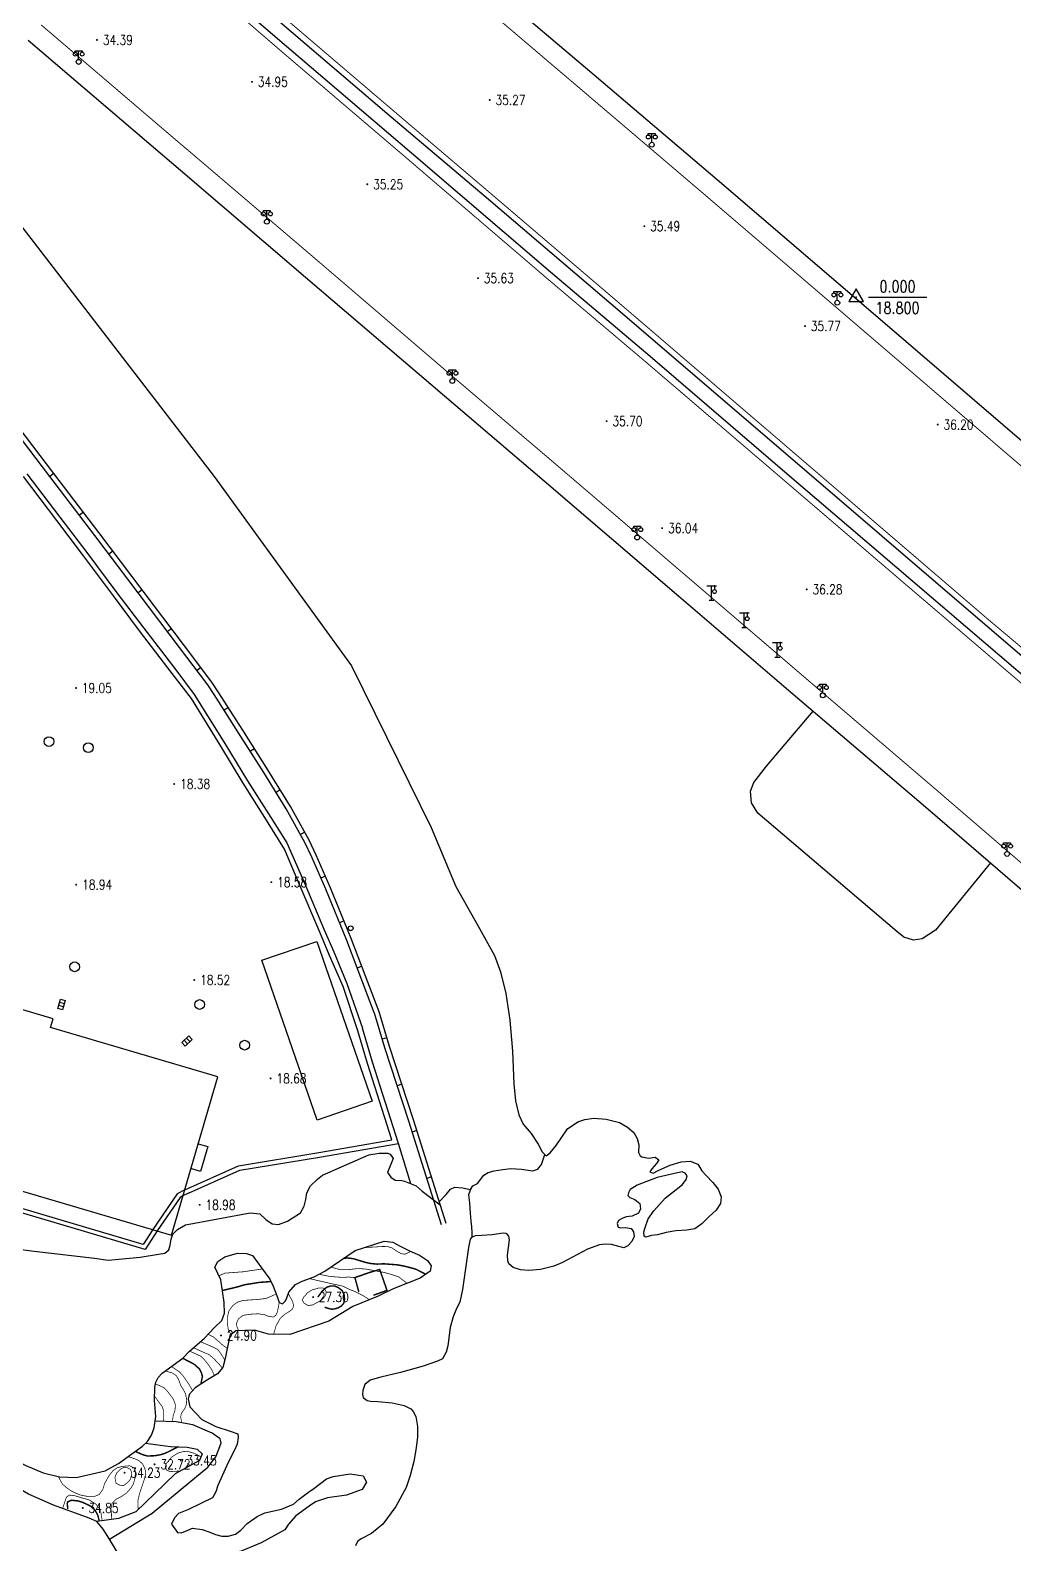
# Model space of a CAD drawing. Extents: x 404846 to 408477, y 3390929 to 3392894.
# Drawn here: x 408026.5 to 408127.5, y 3391186.3 to 3391341.8 of the extents above; entities that cross this region are included whole.
import ezdxf
from ezdxf.enums import TextEntityAlignment as Align

# ---------------------------------------------------------------- set-up
doc = ezdxf.new("R2010")
doc.units = 0
doc.header["$LTSCALE"] = 0.5
doc.header["$PDSIZE"] = 0.2
doc.layers.get('0').update_dxf_attribs({"linetype": 'CONTINUOUS'})
doc.layers.add('ASSIST', color=7, linetype='CONTINUOUS', plot=False)
for name, color, linetype in [('DGX', 2, 'CONTINUOUS'), ('DLDW', 11, 'CONTINUOUS'), ('DLSS', 4, 'CONTINUOUS'), ('DMTZ', 3, 'CONTINUOUS'), ('GCD', 1, 'CONTINUOUS'), ('GXYZ', 2, 'CONTINUOUS'), ('JMD', 6, 'CONTINUOUS'), ('KZD', 1, 'CONTINUOUS'), ('SXSS', 5, 'CONTINUOUS'), ('ZBTZ', 3, 'CONTINUOUS')]:
    doc.layers.add(name, color=color, linetype=linetype)
doc.styles.add('HZ', font='rs.shx', dxfattribs={"width": 0.8, "bigfont": 'hztxt.shx'})
doc.linetypes.add('1033B', pattern='A,1,[186,AAA.SHX,S=1,R=0,X=0,Y=0],1', length=2)
doc.linetypes.add('10422', pattern='A,0.75,[150,AAA.SHX,S=0.5,R=0,X=0,Y=0.5],1.5,[177,AAA.SHX,S=1,R=0,X=0,Y=0.4],0.75', length=3)
doc.linetypes.add('1161', pattern='A,0,[149,AAA.SHX,S=0.15,R=0,X=0,Y=0],-1.6', length=1.6)
doc.linetypes.add('443', pattern='A,5,[169,AAA.SHX,S=0.83,R=0,X=0,Y=0],5', length=10)

# ---------------------------------------------------------------- blocks, each defined once
blk = doc.blocks.new('gc097')
for p, q in [((-0.7, 2), (-0.7, 2.3)), ((-0.7, 2.3), (0.7, 2.3)), ((0, 0.5), (0, 2.3)), ((0.7, 2.3), (0.7, 2))]:
    blk.add_line(p, q)
for centre, radius in [((-0.7, 1.6), 0.4), ((0, 0), 0.5), ((0.73, 1.6), 0.4)]:
    blk.add_circle(centre, radius)
blk = doc.blocks.new('gc063')
for p, q in [((-1, 3), (1, 3)), ((-0.5, 0), (0.5, 0)), ((0, 0), (0, 3)), ((0.6, 3), (0.6, 2.2))]:
    blk.add_line(p, q)
blk.add_circle((0.6, 1.8), 0.4)
blk.add_point((0.6, 3))
blk.add_point((0.6, 3))
blk = doc.blocks.new('GC200')
at = {"linetype": 'Continuous', "const_width": 0.2, "flags": 128}
blk.add_lwpolyline([(-0.1, 0, 1), (0.1, 0, 1)], format="xyb", close=True, dxfattribs=at)
blk = doc.blocks.new('gc170')
at = {"linetype": 'Continuous'}
blk.add_circle((0, 0), 0.5, dxfattribs=at)
blk = doc.blocks.new('gc188')
blk.add_circle((0, 0), 1)
blk = doc.blocks.new('gc041')
for p, q in [((-1, 0.5), (1, 0.5)), ((-1, -0.5), (-1, 0.5)), ((-0.33, 0.5), (-0.33, -0.5)), ((0.33, 0.5), (0.33, -0.5)), ((1, 0.5), (1, -0.5)), ((1, -0.5), (-1, -0.5))]:
    blk.add_line(p, q)
blk = doc.blocks.new('gc113')
blk.add_lwpolyline([(-1.5, -0.87), (1.5, -0.87), (0, 1.73)], close=True)
blk.add_point((0, 0))

msp = doc.modelspace()

# ---------------------------------------------------------------- linework, layer by layer
at = {"layer": 'ASSIST', "linetype": 'Continuous', "flags": 128}
for points, elevation in [([(408216.83, 3391223.904), (408202.17, 3391236.51), (408177.95, 3391257.152), (408170.644, 3391263.434), (408152.232, 3391279.161), (408140.411, 3391289.364), (408135.415, 3391293.559), (408114.302, 3391311.669), (408097.077, 3391326.426), (408084.423, 3391337.196), (408074.003, 3391346.058), (408062.798, 3391355.617), (408048.921, 3391367.542), (408038.382, 3391376.635), (408029.584, 3391384.205), (408029.047, 3391384.66), (408027.99, 3391383.346), (408012.423, 3391396.541)], 33.577), ([(408018.632, 3391371.381), (408027.382, 3391363.852), (408027.384, 3391363.85), (408042.774, 3391350.719), (408042.769, 3391350.716), (408051.891, 3391342.878), (408063.129, 3391333.291), (408073.574, 3391324.441), (408086.195, 3391313.682), (408103.395, 3391298.946), (408124.572, 3391280.782), (408129.595, 3391276.496), (408141.282, 3391266.409), (408159.707, 3391250.672), (408166.993, 3391244.408), (408191.232, 3391223.732), (408205.864, 3391211.151)], 33.577), ([(408208.085, 3391207.379), (408199.029, 3391215.099), (408187.11, 3391225.299), (408171.944, 3391238.28), (408171.945, 3391238.279), (408154.776, 3391253.051), (408139.799, 3391265.78), (408129.648, 3391274.513), (408115.545, 3391286.561), (408104.041, 3391296.413), (408090.182, 3391308.273), (408079.939, 3391316.949), (408065.672, 3391329.172), (408052.827, 3391340.126), (408045.268, 3391346.641), (408045.269, 3391346.648), (408037.347, 3391353.394), (408037.348, 3391353.393), (408020.764, 3391367.559)], 33.662), ([(408026.283, 3391340.766), (408040.074, 3391328.987), (408041.937, 3391327.409), (408054.794, 3391316.445), (408069.046, 3391304.235), (408069.053, 3391304.233), (408079.312, 3391295.5), (408093.133, 3391283.672), (408104.643, 3391273.815), (408118.721, 3391261.801), (408128.908, 3391253.041), (408143.884, 3391240.313), (408161.051, 3391225.553), (408176.217, 3391212.572), (408188.149, 3391202.361), (408197.217, 3391194.631)], 33.662)]:
    msp.add_lwpolyline(points, dxfattribs=dict(at, elevation=elevation))
at = {"layer": 'DGX', "linetype": 'Continuous', "flags": 128}
for points, const_width, elevation in [([(408060.758, 3391216.732), (408062.698, 3391216.85), (408063.156, 3391216.856), (408063.662, 3391216.706), (408064.114, 3391216.396), (408064.614, 3391216.11), (408065.013, 3391216.056), (408065.566, 3391216.342)], 0.075, 24.5), ([(408067.126, 3391214.005), (408066.14, 3391214.511), (408065.451, 3391214.702), (408064.792, 3391214.863), (408064.174, 3391214.971), (408063.575, 3391215.013), (408062.803, 3391215.074), (408062.138, 3391215.039), (408061.467, 3391215.105), (408060.968, 3391215.213), (408060.499, 3391215.35), (408059.691, 3391215.6), (408059.139, 3391215.666), (408058.713, 3391215.649)], 0.15, 25), ([(408050.357, 3391214.545), (408048.405, 3391214.255), (408047.389, 3391214.179), (408046.515, 3391214.115), (408045.873, 3391213.84)], 0.075, 24.5), ([(408046.237, 3391212.328), (408047.822, 3391212.706), (408048.528, 3391212.924), (408049.299, 3391213.042), (408050.011, 3391213.16), (408051.234, 3391213.251)], 0.15, 25), ([(408055.148, 3391213.561), (408057.61, 3391212.993), (408058.565, 3391212.791), (408059.279, 3391212.453), (408059.869, 3391212.217), (408060.695, 3391211.802), (408061.354, 3391211.386)], 0.075, 26.5), ([(408059.854, 3391213.654), (408059.18, 3391213.715), (408058.671, 3391213.668), (408057.844, 3391213.728), (408057.158, 3391213.8), (408056.157, 3391214)], 0.075, 26), ([(408057.383, 3391214.729), (408058.375, 3391214.467), (408059.085, 3391214.466), (408060.152, 3391214.583), (408060.928, 3391214.541), (408061.944, 3391214.353), (408062.901, 3391214.177), (408063.677, 3391213.956), (408064.353, 3391213.73), (408065.216, 3391213.059)], 0.075, 25.5), ([(408047.115, 3391207.772), (408046.839, 3391208.355), (408046.762, 3391208.894), (408046.744, 3391209.552), (408046.91, 3391210.227), (408047.313, 3391210.784), (408047.804, 3391211.133), (408048.355, 3391211.304), (408049.124, 3391211.362), (408049.77, 3391211.403), (408050.445, 3391211.473), (408050.847, 3391211.555), (408051.774, 3391211.974)], 0.075, 25.5), ([(408051.499, 3391207.839), (408051.766, 3391208.734), (408052.19, 3391209.477), (408052.638, 3391209.877), (408053.11, 3391210.172), (408053.393, 3391210.372), (408053.499, 3391210.573), (408053.552, 3391210.791), (408053.481, 3391211.11), (408053.293, 3391211.488), (408053.009, 3391212.015)], 0.075, 26.5), ([(408052.08, 3391211.09), (408051.886, 3391210.105), (408051.709, 3391209.75), (408051.443, 3391209.603), (408050.976, 3391209.68), (408050.557, 3391209.841), (408049.901, 3391209.942), (408049.115, 3391209.89), (408048.347, 3391209.773), (408047.892, 3391209.413), (408047.68, 3391208.952), (408047.721, 3391208.662), (408047.901, 3391208.189)], 0.075, 26), ([(408046.497, 3391205.17), (408046.049, 3391205.891), (408045.748, 3391206.287), (408045.222, 3391206.543), (408043.995, 3391207.065)], 0.075, 26), ([(408044.772, 3391207.82), (408045.312, 3391207.563), (408045.803, 3391207.141), (408046.289, 3391206.702), (408046.749, 3391206.377)], 0.075, 25.5), ([(408042.172, 3391205.367), (408043.336, 3391204.76), (408043.894, 3391204.259), (408044.094, 3391203.859), (408044.188, 3391203.495), (408044.026, 3391202.713)], 0.15, 27.5), ([(408045.416, 3391203.575), (408045.174, 3391204.14), (408044.821, 3391204.67), (408044.421, 3391205.177), (408044.027, 3391205.584), (408042.87, 3391206.106)], 0.075, 27), ([(408043.277, 3391206.454), (408044.249, 3391206.001), (408044.856, 3391205.758), (408045.363, 3391205.332), (408045.858, 3391204.812), (408046.245, 3391204.347)], 0.075, 26.5), ([(408040.351, 3391204.063), (408041.048, 3391203.878), (408041.497, 3391203.591), (408041.737, 3391203.199), (408041.959, 3391202.578), (408042.228, 3391202.156), (408042.45, 3391201.711), (408042.567, 3391201.184), (408042.543, 3391200.646), (408042.374, 3391200.196), (408042.129, 3391199.869), (408042, 3391199.6), (408041.953, 3391199.342), (408042.068, 3391198.745)], 0.075, 28.5), ([(408043.18, 3391202.039), (408042.813, 3391202.672), (408042.497, 3391203.13), (408042.14, 3391203.641), (408041.806, 3391203.987), (408040.993, 3391204.523)], 0.075, 28), ([(408041.113, 3391198.863), (408041.173, 3391199.466), (408041.371, 3391200.003), (408041.412, 3391200.593), (408041.22, 3391201.124), (408040.917, 3391201.557), (408040.479, 3391202.112), (408040.211, 3391202.358), (408039.378, 3391202.731)], 0.075, 29), ([(408039.274, 3391201.463), (408040.047, 3391200.407), (408040.21, 3391199.964), (408040.216, 3391199.049), (408040.176, 3391198.886)], 0.075, 29.5), ([(408037.29, 3391195.801), (408038.058, 3391195.46), (408038.527, 3391195.325), (408039.297, 3391195.357), (408039.913, 3391195.463), (408040.47, 3391195.657), (408041.703, 3391196.277)], 0.15, 32.5), ([(408037.589, 3391189.835), (408037.554, 3391190.731), (408037.727, 3391191.454), (408038.042, 3391192.398), (408038.229, 3391192.96), (408038.369, 3391193.515), (408038.289, 3391194.011), (408038.049, 3391194.493), (408037.728, 3391194.802), (408037.363, 3391194.999), (408036.547, 3391195.267)], 0.075, 33), ([(408044.037, 3391195.25), (408043.324, 3391195.601), (408042.635, 3391195.81), (408042.219, 3391195.783), (408041.659, 3391195.624), (408041.004, 3391195.197), (408040.475, 3391194.549), (408040.369, 3391194.161), (408040.516, 3391193.866), (408040.87, 3391193.724), (408041.599, 3391193.77), (408041.878, 3391193.775)], 0.075, 33), ([(408034.856, 3391188.803), (408034.844, 3391189.349), (408034.791, 3391189.924), (408034.905, 3391190.464), (408035.311, 3391190.885), (408035.792, 3391191.124), (408036.359, 3391191.49), (408036.852, 3391192.037), (408037.113, 3391192.484), (408037.253, 3391193.038), (408037.313, 3391193.686), (408037.199, 3391194.081), (408036.726, 3391194.329), (408035.945, 3391194.257), (408035.405, 3391194.104), (408034.965, 3391193.784), (408034.571, 3391193.271), (408034.131, 3391192.483), (408033.951, 3391191.876), (408033.584, 3391191.376), (408033.144, 3391191.19), (408032.384, 3391191.178), (408031.61, 3391191.326), (408030.777, 3391191.695), (408030.197, 3391192.091), (408029.803, 3391192.445), (408029.375, 3391193.221)], 0.075, 33.5), ([(408029.827, 3391189.937), (408030.032, 3391190.551), (408030.212, 3391191.09), (408030.531, 3391191.316), (408031.064, 3391191.248), (408031.849, 3391191.007), (408032.561, 3391190.812), (408033.206, 3391190.418), (408033.552, 3391189.99), (408033.765, 3391189.496), (408033.871, 3391188.816), (408033.865, 3391188.662)], 0.075, 34), ([(408033.595, 3391188.623), (408033.441, 3391189.237), (408033.182, 3391189.723), (408032.73, 3391190.163), (408031.967, 3391190.53), (408031.449, 3391190.704), (408030.745, 3391190.785), (408030.36, 3391190.626), (408030.296, 3391190.433), (408030.36, 3391189.895)], 0.15, 34.5)]:
    msp.add_lwpolyline(points, dxfattribs=dict(at, const_width=const_width, elevation=elevation))
at = {"layer": 'DGX', "linetype": 'Continuous', "const_width": 0.075, "flags": 128}
for points, elevation in [([(408056.194, 3391212.598), (408055.458, 3391212.393), (408055.011, 3391212.111), (408054.611, 3391211.676), (408054.44, 3391211.34), (408054.646, 3391211.016), (408055.041, 3391210.786), (408055.496, 3391210.84), (408056.229, 3391211.232), (408056.594, 3391211.502), (408056.794, 3391211.749), (408056.883, 3391212.014), (408056.883, 3391212.25), (408056.73, 3391212.476), (408056.618, 3391212.574), (408056.547, 3391212.598), (408056.194, 3391212.598)], 27), ([(408035.855, 3391194.038), (408035.376, 3391193.599), (408035.196, 3391193.126), (408035.309, 3391192.533), (408035.728, 3391192.325), (408036.094, 3391192.291), (408036.447, 3391192.551), (408036.767, 3391192.91), (408036.926, 3391193.456), (408036.887, 3391193.736), (408036.767, 3391193.976), (408036.501, 3391194.11), (408036.188, 3391194.171), (408035.855, 3391194.038)], 34)]:
    msp.add_lwpolyline(points, close=True, dxfattribs=dict(at, elevation=elevation))
at = {"layer": 'DLSS', "linetype": 'Continuous', "const_width": 0.1, "flags": 128}
for points, elevation in [([(408036.994, 3391375.023), (408047.633, 3391366.03), (408061.506, 3391354.108), (408072.715, 3391344.546), (408083.136, 3391335.683)], 34.766), ([(408043.175, 3391351.189), (408052.296, 3391343.351), (408063.533, 3391333.765), (408073.962, 3391324.896)], 35.01), ([(408044.801, 3391346.099), (408052.362, 3391339.583), (408065.208, 3391328.628), (408079.474, 3391316.405)], 35.316), ([(408027.629, 3391342.342), (408041.417, 3391330.565), (408043.279, 3391328.988), (408056.141, 3391318.021), (408070.394, 3391305.808)], 35.108), ([(408083.091, 3391335.721), (408083.136, 3391335.683), (408095.787, 3391324.915), (408113.009, 3391310.161), (408134.13, 3391292.044), (408139.134, 3391287.843)], 35.851), ([(408073.962, 3391324.896), (408086.583, 3391314.136), (408103.784, 3391299.4), (408124.958, 3391281.238), (408130.019, 3391276.988)], 35.983), ([(408079.474, 3391316.405), (408089.726, 3391307.736), (408103.582, 3391295.877), (408115.087, 3391286.025), (408129.191, 3391273.977)], 36.271), ([(408070.394, 3391305.808), (408080.655, 3391297.074), (408094.479, 3391285.244), (408105.988, 3391275.387), (408120.098, 3391263.333)], 36.271), ([(408120.06, 3391263.359), (408130.243, 3391254.603), (408145.219, 3391241.875), (408162.354, 3391227.132)], 37.563)]:
    msp.add_lwpolyline(points, dxfattribs=dict(at, elevation=elevation))
at = {"layer": 'DMTZ', "linetype": '10422', "elevation": 18.865, "flags": 128}
msp.add_lwpolyline([(408065.612, 3391223.301), (408064.331, 3391227.443)], dxfattribs=at)
at = {"layer": 'DMTZ', "linetype": '1033B', "flags": 128}
for points, elevation in [([(408032.549, 3391188.936), (408031.159, 3391189.448), (408028.892, 3391190.28), (408026.315, 3391191.403), (408025.332, 3391191.984), (408022.036, 3391194.982), (408021.653, 3391195.777), (408021.189, 3391196.631), (408020.464, 3391197.299), (408019.118, 3391198.233), (408018.035, 3391199.15), (408017.296, 3391200.134), (408016.374, 3391201.075), (408015.307, 3391202.096), (408014.105, 3391203.192), (408012.75, 3391204.271), (408011.198, 3391205.279), (408009.628, 3391205.712), (408007.562, 3391206.544), (408005.366, 3391206.971), (408002.634, 3391207.02), (407997.881, 3391207.644), (407994.696, 3391208.352), (407993.212, 3391209.102), (407992.171, 3391210.16), (407991.786, 3391211.008), (407991.65, 3391212.09), (407992.961, 3391214.762), (407993.721, 3391216.153), (407994.292, 3391216.737), (407994.691, 3391216.679), (407996.415, 3391215.12), (407997.586, 3391214.225), (407998.23, 3391213.637), (407998.825, 3391212.685), (407999.101, 3391211.18), (407999.157, 3391210.817), (408000.688, 3391210.224), (408005.35, 3391208.769), (408010.568, 3391207.066), (408011.428, 3391206.757), (408012.548, 3391206.194), (408014.854, 3391205.423), (408017.247, 3391204.625), (408017.689, 3391204.416), (408018.492, 3391203.854), (408020.825, 3391200.709), (408021.497, 3391199.551), (408021.996, 3391198.381), (408022.739, 3391196.894), (408023.437, 3391196.033), (408024.813, 3391194.989), (408026.049, 3391194.36), (408027.837, 3391193.589), (408029.513, 3391193.188), (408031.227, 3391193.109), (408032.715, 3391193.47), (408034.192, 3391193.801), (408035.574, 3391194.564), (408036.924, 3391195.539), (408038.02, 3391196.325), (408038.548, 3391196.832), (408038.957, 3391197.477), (408039.234, 3391198.232), (408039.396, 3391199.369), (408039.256, 3391201.045), (408039.313, 3391202.388), (408039.411, 3391202.902), (408039.63, 3391203.382), (408040.059, 3391203.854), (408042.172, 3391205.367), (408042.87, 3391206.106)], 29.673), ([(408053.737, 3391212.947), (408054.439, 3391213.297), (408055.657, 3391213.75), (408056.774, 3391214.308), (408059.876, 3391216.453), (408062.863, 3391217.397), (408063.739, 3391217.312), (408064.5, 3391216.884), (408065.448, 3391216.393), (408066.478, 3391215.945), (408067.31, 3391215.423), (408067.685, 3391214.881), (408067.571, 3391214.33), (408066.563, 3391213.593), (408063.773, 3391212.486), (408062.252, 3391211.753), (408059.658, 3391210.692), (408057.191, 3391209.177), (408053.184, 3391207.797), (408050.964, 3391207.852), (408049.548, 3391208.258), (408047.625, 3391208.178), (408047.014, 3391207.692), (408046.538, 3391205.33), (408046.301, 3391204.411), (408045.744, 3391203.771), (408044.714, 3391203.154), (408043.448, 3391202.342), (408042.842, 3391201.655), (408042.719, 3391201.183), (408042.893, 3391200.373), (408044.133, 3391199.068), (408045.567, 3391198.348), (408047.024, 3391197.893), (408047.821, 3391197.612)], 26.144), ([(408042.87, 3391206.106), (408044.408, 3391207.417), (408045.392, 3391208.504), (408046.19, 3391209.24), (408046.449, 3391210.018), (408046.428, 3391211.098), (408046.064, 3391213.439), (408045.45, 3391214.721), (408045.784, 3391215.304), (408046.502, 3391215.793), (408047.805, 3391216.157), (408048.733, 3391216.124), (408049.327, 3391215.926), (408050.264, 3391214.674), (408051.116, 3391213.487), (408051.469, 3391212.78), (408051.873, 3391211.712), (408052.08, 3391211.09), (408052.422, 3391210.975), (408052.721, 3391211.254), (408052.866, 3391211.585), (408053.052, 3391212.143), (408053.737, 3391212.947)], 25.285), ([(408038.341, 3391196.633), (408040.909, 3391196.306), (408042.614, 3391196.243), (408043.637, 3391196.041), (408044.157, 3391195.551), (408043.885, 3391194.868), (408041.395, 3391193.512), (408039.312, 3391191.473), (408037.329, 3391189.589), (408035.564, 3391188.904), (408033.334, 3391188.586)], 32.704), ([(408047.821, 3391197.612), (408047.859, 3391197.239), (408047.749, 3391196.555), (408047.444, 3391195.843), (408046.848, 3391194.673), (408045.783, 3391192.295), (408045.57, 3391191.649), (408045.224, 3391191.024), (408042.752, 3391189.832), (408041.714, 3391189.413), (408041.313, 3391188.968), (408041.002, 3391188.309), (408041.627, 3391187.478), (408042.05, 3391187.431), (408042.452, 3391187.599), (408043.159, 3391187.92), (408044.173, 3391187.77), (408044.938, 3391187.494), (408045.536, 3391187.273), (408046.167, 3391187.087), (408046.839, 3391187.096), (408047.594, 3391187.285), (408048.149, 3391187.703), (408048.793, 3391188.392), (408049.799, 3391189.125), (408050.591, 3391189.488), (408052.314, 3391189.849), (408053.537, 3391190.378), (408054.134, 3391190.907), (408054.662, 3391191.296), (408055.07, 3391191.607), (408055.62, 3391191.99), (408056.945, 3391192.999)], 27.551), ([(408056.945, 3391192.999), (408057.615, 3391193.237), (408059.356, 3391193.511), (408060.699, 3391193.303), (408061.04, 3391192.625), (408060.603, 3391191.875), (408059.007, 3391191.319), (408057.026, 3391191.03), (408055.808, 3391190.63), (408055.144, 3391190.19), (408053.777, 3391189.184), (408053.02, 3391188.311), (408052.643, 3391187.736), (408050.207, 3391186.418), (408048.184, 3391185.556), (408046.657, 3391185.235), (408046.1, 3391185.029), (408045.647, 3391184.659), (408045.174, 3391184.12), (408044.716, 3391183.053), (408044.498, 3391182.287), (408044.247, 3391181.781), (408043.653, 3391181.035), (408043.386, 3391180.37), (408043.204, 3391179.534), (408043.488, 3391178.969), (408044.564, 3391178.518), (408046.121, 3391178.239), (408047.393, 3391177.818), (408049.074, 3391177.073), (408049.697, 3391176.396), (408049.967, 3391175.507), (408049.955, 3391174.334), (408049.618, 3391173.317), (408048.844, 3391172.398), (408046.35, 3391170.401), (408045.547, 3391170.385), (408045.053, 3391170.737), (408043.53, 3391172.509), (408042.628, 3391173.885), (408041.108, 3391175.512), (408040.065, 3391176.326), (408038.385, 3391177.211), (408037.072, 3391177.364), (408036.127, 3391177.206), (408035.295, 3391177.529), (408035.196, 3391178.078), (408035.6, 3391180.974), (408035.647, 3391183.628), (408035.466, 3391185.424), (408034.644, 3391186.79), (408033.987, 3391187.826), (408033.334, 3391188.586), (408032.549, 3391188.936)], 25.976)]:
    msp.add_lwpolyline(points, dxfattribs=dict(at, elevation=elevation))
at = {"layer": 'JMD', "linetype": 'Continuous', "elevation": 21.431, "flags": 128}
msp.add_lwpolyline([(408055.933, 3391248.2), (408061.614, 3391231.773), (408055.977, 3391229.823), (408050.296, 3391246.251), (408055.933, 3391248.2)], close=True, dxfattribs=at)
at = {"layer": 'JMD', "linetype": 'Continuous', "flags": 128}
for points, elevation in [([(408003.352, 3391238.834), (408000.716, 3391229.885), (408040.999, 3391218.018), (408045.788, 3391234.274), (408028.592, 3391239.339), (408028.861, 3391240.252), (408022.94, 3391241.996), (408022.672, 3391241.088)], 32.061), ([(408043.767, 3391227.412), (408044.737, 3391227.126), (408043.982, 3391224.562), (408043.011, 3391224.848)], 22.321)]:
    msp.add_lwpolyline(points, dxfattribs=dict(at, elevation=elevation))
at = {"layer": 'JMD', "linetype": '443', "const_width": 0.15, "flags": 128}
for points, elevation in [([(408061.764, 3391211.844), (408063.153, 3391212.343), (408062.404, 3391214.488), (408061.335, 3391214.174), (408059.854, 3391213.654), (408060.257, 3391212.177)], 26.505), ([(408056.742, 3391210.608), (408057.27, 3391210.449), (408057.511, 3391210.402), (408057.818, 3391210.453), (408058.141, 3391210.55), (408058.459, 3391210.734), (408058.704, 3391211.011), (408058.797, 3391211.441), (408058.745, 3391211.903), (408058.545, 3391212.328), (408058.135, 3391212.637), (408057.761, 3391212.796), (408057.295, 3391212.781), (408056.926, 3391212.648), (408056.491, 3391212.265), (408056.045, 3391211.645)], 28.248)]:
    msp.add_lwpolyline(points, dxfattribs=dict(at, elevation=elevation))
at = {"layer": 'KZD', "linetype": 'Continuous'}
msp.add_line((408112.608, 3391314.379), (408118.608, 3391314.379), dxfattribs=at)
at = {"layer": 'SXSS', "linetype": 'Continuous'}
for p, q in [((408028.923, 3391296.253), (408028.526, 3391295.95)), ((408031.954, 3391292.276), (408031.556, 3391291.973)), ((408034.978, 3391288.294), (408034.579, 3391287.992)), ((408037.995, 3391284.307), (408037.596, 3391284.005)), ((408041.008, 3391280.317), (408040.609, 3391280.016)), ((408044.029, 3391276.333), (408043.631, 3391276.03)), ((408046.85, 3391272.209), (408046.429, 3391271.939)), ((408049.535, 3391267.991), (408049.112, 3391267.724)), ((408052.187, 3391263.753), (408051.762, 3391263.49)), ((408054.702, 3391259.432), (408054.265, 3391259.188)), ((408056.822, 3391254.908), (408056.364, 3391254.706)), ((408058.743, 3391250.292), (408058.28, 3391250.103)), ((408060.559, 3391245.634), (408060.091, 3391245.457)), ((408063.145, 3391238.279), (408062.666, 3391238.135)), ((408064.677, 3391233.52), (408064.201, 3391233.365)), ((408066.216, 3391228.763), (408065.739, 3391228.613)), ((408067.715, 3391223.993), (408067.238, 3391223.843))]:
    msp.add_line(p, q, dxfattribs=at)
at = {"layer": 'SXSS', "linetype": 'Continuous', "flags": 128}
for points, elevation in [([(408014.574, 3391335.926), (408045.402, 3391295.961)], 15.501), ([(408060.143, 3391239.013), (408058.663, 3391243.558), (408057.259, 3391246.755), (408056.254, 3391249.156), (408054.22, 3391253.878), (408052.612, 3391257.655), (408050.787, 3391260.661), (408048.384, 3391264.449), (408046.078, 3391268.248), (408043.052, 3391273.132), (408041.09, 3391275.713), (408037.719, 3391280.1), (408035.051, 3391283.69), (408031.877, 3391287.927), (408029.213, 3391291.448), (408025.815, 3391295.965)], 19.078), ([(408026.157, 3391296.226), (408029.553, 3391291.788), (408032.297, 3391288.159), (408035.388, 3391284.02), (408038.158, 3391280.376), (408041.455, 3391276.098), (408043.353, 3391273.55), (408046.48, 3391268.527), (408048.831, 3391264.678), (408051.208, 3391260.908), (408052.851, 3391258.336), (408054.708, 3391254.11), (408056.705, 3391249.377), (408057.681, 3391247.107), (408059.02, 3391243.866), (408060.619, 3391239.28)], 19.078), ([(408045.402, 3391295.961), (408059.503, 3391276.501), (408064.311, 3391266.789), (408067.677, 3391259.892), (408070.23, 3391253.848), (408072.478, 3391249.842), (408074.21, 3391246.751), (408074.829, 3391245.078), (408075.351, 3391242.852), (408075.768, 3391240.087), (408076.061, 3391236.903), (408076.199, 3391233.562), (408076.369, 3391231.805), (408076.685, 3391230.37), (408077.14, 3391229.422), (408077.977, 3391228.452), (408078.686, 3391227.378), (408079.103, 3391226.583), (408079.376, 3391226.301), (408079.498, 3391226.176), (408079.924, 3391226.477), (408080.544, 3391227.243), (408081.693, 3391228.947), (408082.775, 3391229.669), (408083.475, 3391229.889), (408084.409, 3391230.033), (408085.658, 3391229.94), (408087.025, 3391229.574), (408087.858, 3391229.108), (408088.513, 3391228.55), (408088.842, 3391227.941), (408089.011, 3391227.288), (408088.982, 3391226.509), (408089.161, 3391226.167), (408089.347, 3391226.075), (408090.01, 3391225.91), (408090.722, 3391226.016), (408091.072, 3391225.767), (408090.842, 3391225.371), (408090.353, 3391224.838), (408090.143, 3391224.507), (408090.502, 3391224.398), (408091.092, 3391224.684), (408092.241, 3391225.195), (408093.36, 3391225.538), (408094.312, 3391225.608), (408095.075, 3391225.305), (408095.51, 3391224.635), (408095.931, 3391224.148), (408096.637, 3391223.432), (408097.17, 3391222.731), (408097.499, 3391221.95), (408097.425, 3391221.255), (408096.961, 3391220.571), (408096.257, 3391219.923), (408095.491, 3391219.187), (408094.796, 3391218.68), (408093.964, 3391218.539), (408092.829, 3391218.454), (408091.846, 3391218.287), (408090.952, 3391218.057), (408090.316, 3391217.964), (408089.734, 3391217.818), (408089.581, 3391217.9), (408089.541, 3391218.343), (408089.684, 3391218.801), (408090.003, 3391219.709), (408090.573, 3391220.504), (408091.729, 3391221.802), (408093.5, 3391223.236), (408093.902, 3391223.724), (408093.982, 3391224.094), (408093.782, 3391224.371), (408093.476, 3391224.535), (408092.7, 3391224.341), (408090.9, 3391223.955), (408088.859, 3391223.14), (408088.12, 3391222.72), (408087.975, 3391222.369), (408087.883, 3391222.075), (408088.114, 3391221.897), (408088.615, 3391221.673), (408089.131, 3391221.265), (408089.206, 3391220.704), (408088.997, 3391220.266), (408088.332, 3391219.966), (408087.739, 3391219.896), (408087.331, 3391219.733), (408086.945, 3391219.528), (408086.811, 3391219.21), (408086.904, 3391218.823), (408087.093, 3391218.758), (408087.65, 3391218.811), (408088.225, 3391218.707), (408088.47, 3391218.346), (408088.543, 3391217.894), (408088.304, 3391217.357), (408087.912, 3391216.903), (408087.493, 3391216.707), (408086.961, 3391216.834), (408086.211, 3391217.063), (408085.616, 3391217.101), (408084.98, 3391217.008), (408083.745, 3391216.57), (408081.188, 3391215.2), (408080.299, 3391214.816), (408078.912, 3391214.487), (408077.738, 3391214.38), (408076.873, 3391214.465), (408076.125, 3391214.693), (408075.676, 3391215.082), (408075.567, 3391215.381), (408075.521, 3391215.953), (408075.724, 3391217.545), (408075.681, 3391217.908), (408075.548, 3391218.093), (408075.363, 3391218.186), (408075.093, 3391218.232), (408073.964, 3391218.039), (408072.909, 3391217.968), (408072.232, 3391217.941), (408071.867, 3391217.82), (408071.688, 3391217.589), (408071.531, 3391216.742), (408070.895, 3391212.425), (408070.637, 3391211.143), (408070.292, 3391210.496), (408069.945, 3391209.625), (408069.637, 3391208.513), (408069.394, 3391206.64), (408069.239, 3391205.984), (408068.852, 3391205.315), (408068.35, 3391205.075), (408066.871, 3391204.56), (408064.539, 3391203.919), (408062.504, 3391203.435), (408061.412, 3391203.127), (408060.882, 3391202.681), (408060.656, 3391202.071), (408060.637, 3391201.654), (408060.712, 3391201.337), (408061.115, 3391201.034), (408061.466, 3391200.952), (408062.224, 3391200.943), (408063.675, 3391200.782), (408064.931, 3391200.503), (408065.614, 3391200.185), (408065.85, 3391199.905), (408066.112, 3391199.387), (408066.291, 3391198.365), (408066.277, 3391197.294), (408066.157, 3391196.15), (408065.894, 3391194.752), (408065.529, 3391193.323), (408065.117, 3391192.097), (408064.074, 3391190.15), (408062.731, 3391188.332), (408061.571, 3391187.353), (408060.492, 3391186.83), (408060.137, 3391186.555), (408059.901, 3391186.102)], 15.287), ([(408042.37, 3391222.672), (408047.892, 3391225.15), (408056.141, 3391226.512), (408063.643, 3391227.806), (408061.153, 3391235.638), (408060.143, 3391239.013)], 18.878), ([(408064.331, 3391227.443), (408061.674, 3391235.799), (408060.619, 3391239.28)], 18.889), ([(408079.376, 3391226.301), (408079.498, 3391226.176), (408079.924, 3391226.477), (408080.544, 3391227.243), (408081.693, 3391228.947), (408082.775, 3391229.669), (408083.475, 3391229.889), (408084.409, 3391230.033), (408085.658, 3391229.94), (408087.025, 3391229.574), (408087.858, 3391229.108), (408088.513, 3391228.55), (408088.842, 3391227.941), (408089.011, 3391227.288), (408088.982, 3391226.509), (408089.161, 3391226.167), (408089.347, 3391226.075), (408090.01, 3391225.91), (408090.722, 3391226.016), (408091.072, 3391225.767), (408090.842, 3391225.371), (408090.353, 3391224.838), (408090.143, 3391224.507), (408090.502, 3391224.398), (408091.092, 3391224.684), (408092.241, 3391225.195), (408093.36, 3391225.538), (408094.312, 3391225.608), (408095.075, 3391225.305), (408095.51, 3391224.635), (408095.931, 3391224.148), (408096.637, 3391223.432), (408097.17, 3391222.731), (408097.499, 3391221.95), (408097.425, 3391221.255), (408096.961, 3391220.571), (408096.257, 3391219.923), (408095.491, 3391219.187), (408094.796, 3391218.68), (408093.964, 3391218.539), (408092.829, 3391218.454), (408091.846, 3391218.287), (408090.952, 3391218.057), (408090.316, 3391217.964), (408089.734, 3391217.818), (408089.581, 3391217.9), (408089.541, 3391218.343), (408089.684, 3391218.801), (408090.003, 3391219.709), (408090.573, 3391220.504), (408091.729, 3391221.802), (408093.5, 3391223.236), (408093.902, 3391223.724), (408093.982, 3391224.094), (408093.782, 3391224.371), (408093.476, 3391224.535), (408092.7, 3391224.341), (408090.9, 3391223.955), (408088.859, 3391223.14), (408088.12, 3391222.72), (408087.975, 3391222.369), (408087.883, 3391222.075), (408088.114, 3391221.897), (408088.615, 3391221.673), (408089.131, 3391221.265), (408089.206, 3391220.704), (408088.997, 3391220.266), (408088.332, 3391219.966), (408087.739, 3391219.896), (408087.331, 3391219.733), (408086.945, 3391219.528), (408086.811, 3391219.21), (408086.904, 3391218.823), (408087.093, 3391218.758), (408087.65, 3391218.811), (408088.225, 3391218.707), (408088.47, 3391218.346), (408088.543, 3391217.894), (408088.304, 3391217.357), (408087.912, 3391216.903), (408087.493, 3391216.707), (408086.961, 3391216.834), (408086.211, 3391217.063), (408085.616, 3391217.101), (408084.98, 3391217.008), (408083.745, 3391216.57), (408081.188, 3391215.2), (408080.299, 3391214.816), (408078.912, 3391214.487), (408077.738, 3391214.38), (408076.873, 3391214.465), (408076.125, 3391214.693), (408075.676, 3391215.082), (408075.567, 3391215.381), (408075.521, 3391215.953), (408075.724, 3391217.545), (408075.681, 3391217.908), (408075.548, 3391218.093), (408075.363, 3391218.186), (408075.093, 3391218.232), (408073.964, 3391218.039), (408072.909, 3391217.968), (408072.232, 3391217.941), (408071.867, 3391217.82)], 15.276), ([(408039.521, 3391218.454), (408038.309, 3391216.536), (408006.193, 3391226.068), (407999.554, 3391228.044)], 18.966), ([(408039.086, 3391218.582), (408038.116, 3391217.049), (408006.317, 3391226.486), (407999.778, 3391228.487)], 18.969), ([(408042.826, 3391222.356), (408048.03, 3391224.692), (408056.22, 3391226.044), (408064.34, 3391227.445)], 18.874), ([(408071.74, 3391222.717), (408071.959, 3391223.07), (408072.461, 3391223.315), (408073.105, 3391224.166), (408073.534, 3391224.437), (408074.174, 3391224.614), (408075.069, 3391224.755), (408075.886, 3391224.874), (408076.976, 3391224.783), (408077.672, 3391224.676), (408078.141, 3391224.619), (408078.667, 3391224.811), (408079.04, 3391225.274), (408079.376, 3391226.301)], 16.629), ([(408042.37, 3391222.672), (408041.593, 3391222.247), (408039.086, 3391218.582)], 18.853), ([(408071.74, 3391222.717), (408071.671, 3391222.529), (408071.524, 3391222.16), (408071.635, 3391221.329), (408071.695, 3391220.274), (408071.783, 3391219.452), (408071.828, 3391218.859), (408071.858, 3391218.295), (408071.867, 3391217.82)], 18.249), ([(408042.191, 3391222.064), (408041.913, 3391221.901), (408039.521, 3391218.454)], 18.831), ([(408042.826, 3391222.356), (408042.191, 3391222.064)], 18.793)]:
    msp.add_lwpolyline(points, dxfattribs=dict(at, elevation=elevation))
at = {"layer": 'SXSS', "linetype": '10422', "flags": 128}
for points, elevation in [([(408061.869, 3391240.781), (408061.149, 3391242.663), (408059.018, 3391248.294), (408056.864, 3391253.574), (408055.426, 3391256.834), (408054.724, 3391258.368), (408052.799, 3391261.812), (408050.49, 3391265.547), (408047.905, 3391269.632), (408045.384, 3391273.572), (408044.756, 3391274.55), (408041.841, 3391278.384), (408037.689, 3391283.882), (408033.137, 3391289.898), (408028.524, 3391295.952), (408024.208, 3391301.633), (408019.647, 3391307.659)], 21.158), ([(408068.738, 3391219.073), (408065.393, 3391229.713), (408062.931, 3391237.258), (408061.857, 3391240.816)], 21.052)]:
    msp.add_lwpolyline(points, dxfattribs=dict(at, elevation=elevation))
at = {"layer": 'SXSS', "color": 7, "linetype": 'Continuous', "flags": 128}
for points, elevation in [([(408062.336, 3391240.96), (408061.616, 3391242.841), (408059.483, 3391248.477), (408057.324, 3391253.769), (408055.882, 3391257.039), (408055.17, 3391258.594), (408053.23, 3391262.066), (408050.914, 3391265.812), (408048.327, 3391269.9), (408045.805, 3391273.842), (408045.166, 3391274.837), (408042.24, 3391278.686), (408038.088, 3391284.184), (408033.535, 3391290.2), (408028.922, 3391296.255), (408024.606, 3391301.935), (408020.046, 3391307.961)], 21.158), ([(408069.215, 3391219.223), (408065.869, 3391229.866), (408063.408, 3391237.408), (408062.336, 3391240.96)], 21.052)]:
    msp.add_lwpolyline(points, dxfattribs=dict(at, elevation=elevation))
at = {"layer": 'ZBTZ', "linetype": '1161', "flags": 128}
for points, elevation in [([(408125.169, 3391256.255), (408119.503, 3391249.359), (408118.137, 3391248.443), (408117.236, 3391248.305), (408116.266, 3391248.618), (408115.529, 3391249.212), (408101.244, 3391261.352), (408100.589, 3391262.419), (408100.505, 3391263.635), (408100.84, 3391264.526), (408102.14, 3391266.201), (408106.951, 3391271.845)], 18.268), ([(407987.846, 3391209.171), (407988.699, 3391211.011), (407989.02, 3391212.452), (407989.102, 3391213.446), (407989.196, 3391214.697), (407989.526, 3391215.872), (407990.084, 3391217.164), (407990.478, 3391217.725), (407990.895, 3391218.137), (407994.442, 3391219.013), (407997.373, 3391219.09), (408003.796, 3391218.264), (408011.166, 3391217.962), (408013.488, 3391217.763), (408019.803, 3391217.305), (408026.9, 3391216.384), (408033.082, 3391215.639), (408034.518, 3391215.463), (408037.806, 3391215.739), (408039.658, 3391216.047), (408040.313, 3391216.169), (408040.73, 3391216.509), (408040.889, 3391217.003), (408040.989, 3391217.61), (408041.148, 3391218.104), (408041.613, 3391218.594), (408042.435, 3391219.089), (408049.088, 3391220.294), (408050.099, 3391220.207), (408050.694, 3391219.638), (408051.352, 3391219.192), (408052.013, 3391219.121), (408052.946, 3391219.459), (408054.256, 3391220.312), (408054.639, 3391220.991), (408054.817, 3391221.69), (408054.916, 3391222.366), (408055.293, 3391223.097), (408056.027, 3391223.762), (408056.515, 3391224.174), (408061.287, 3391226.272), (408062.358, 3391226.428), (408063.244, 3391226.453), (408063.488, 3391226.327), (408063.779, 3391225.901), (408063.215, 3391224.443), (408063.541, 3391223.982), (408064.008, 3391223.666), (408064.686, 3391223.639), (408064.951, 3391223.577), (408066.161, 3391223.071), (408066.765, 3391222.522), (408068.618, 3391221.123)], 19.281), ([(408068.517, 3391221.444), (408069.245, 3391222.19), (408069.663, 3391222.726), (408070.118, 3391222.937), (408070.893, 3391222.874), (408071.74, 3391222.717)], 18.763), ([(408034.644, 3391186.79), (408039.007, 3391189.441), (408042.797, 3391192.558), (408044.759, 3391194.169), (408045.575, 3391195.24), (408045.878, 3391196.018), (408046.1, 3391196.686), (408046.002, 3391197.09), (408045.181, 3391197.685), (408043.196, 3391198.526), (408041.505, 3391198.854), (408039.33, 3391198.906)], 28.824)]:
    msp.add_lwpolyline(points, dxfattribs=dict(at, elevation=elevation))

# ---------------------------------------------------------------- block references
at = {"layer": 'DLDW', "linetype": 'Continuous', "xscale": 0.5, "yscale": 0.5}
for p in [(408031.469, 3391338.547, 35.098), (408090.352, 3391330.036, 35.914), (408050.805, 3391322.128, 35.818), (408109.415, 3391313.806, 36.325), (408069.868, 3391305.76, 36.005), (408088.862, 3391289.691, 36.224), (408107.932, 3391273.468, 36.616), (408126.861, 3391257.181, 37.804)]:
    msp.add_blockref('gc097', p, dxfattribs=at)
at = {"layer": 'DLSS', "linetype": 'Continuous', "xscale": 0.5, "yscale": 0.5}
for p in [(408096.499, 3391283.235, 36.491), (408099.861, 3391280.448, 36.491), (408103.251, 3391277.41, 36.491)]:
    msp.add_blockref('gc063', p, dxfattribs=at)
at = {"layer": 'GCD', "linetype": 'Continuous'}
ref = msp.add_blockref('GC200', (408033.35, 3391340.801, 34.387), dxfattribs=dict(at, xscale=0.5, yscale=0.5, zscale=0.5))
ref.add_attrib('height', '34.39', dxfattribs={"linetype": 'Continuous', "height": 1, "style": 'HZ', "width": 0.8}).set_placement((408033.95, 3391340.801, 34.387), align=Align.MIDDLE_LEFT)
ref = msp.add_blockref('GC200', (408049.281, 3391336.497, 34.948), dxfattribs=dict(at, xscale=0.5, yscale=0.5, zscale=0.5))
ref.add_attrib('height', '34.95', dxfattribs={"linetype": 'Continuous', "height": 1, "style": 'HZ', "width": 0.8}).set_placement((408049.881, 3391336.497, 34.948), align=Align.MIDDLE_LEFT)
ref = msp.add_blockref('GC200', (408073.706, 3391334.639, 35.268), dxfattribs=dict(at, xscale=0.5, yscale=0.5, zscale=0.5))
ref.add_attrib('height', '35.27', dxfattribs={"linetype": 'Continuous', "height": 1, "style": 'HZ', "width": 0.8}).set_placement((408074.306, 3391334.639, 35.268), align=Align.MIDDLE_LEFT)
ref = msp.add_blockref('GC200', (408061.13, 3391325.972, 35.248), dxfattribs=dict(at, xscale=0.5, yscale=0.5, zscale=0.5))
ref.add_attrib('height', '35.25', dxfattribs={"linetype": 'Continuous', "height": 1, "style": 'HZ', "width": 0.8}).set_placement((408061.73, 3391325.972, 35.248), align=Align.MIDDLE_LEFT)
ref = msp.add_blockref('GC200', (408089.601, 3391321.67, 35.49), dxfattribs=dict(at, xscale=0.5, yscale=0.5, zscale=0.5))
ref.add_attrib('height', '35.49', dxfattribs={"linetype": 'Continuous', "height": 1, "style": 'HZ', "width": 0.8}).set_placement((408090.201, 3391321.67, 35.49), align=Align.MIDDLE_LEFT)
ref = msp.add_blockref('GC200', (408072.508, 3391316.33, 35.628), dxfattribs=dict(at, xscale=0.5, yscale=0.5, zscale=0.5))
ref.add_attrib('height', '35.63', dxfattribs={"linetype": 'Continuous', "height": 1, "style": 'HZ', "width": 0.8}).set_placement((408073.108, 3391316.33, 35.628), align=Align.MIDDLE_LEFT)
ref = msp.add_blockref('GC200', (408106.103, 3391311.403, 35.772), dxfattribs=dict(at, xscale=0.5, yscale=0.5, zscale=0.5))
ref.add_attrib('height', '35.77', dxfattribs={"linetype": 'Continuous', "height": 1, "style": 'HZ', "width": 0.8}).set_placement((408106.703, 3391311.403, 35.772), align=Align.MIDDLE_LEFT)
ref = msp.add_blockref('GC200', (408085.712, 3391301.637, 35.703), dxfattribs=dict(at, xscale=0.5, yscale=0.5, zscale=0.5))
ref.add_attrib('height', '35.70', dxfattribs={"linetype": 'Continuous', "height": 1, "style": 'HZ', "width": 0.8}).set_placement((408086.312, 3391301.637, 35.703), align=Align.MIDDLE_LEFT)
ref = msp.add_blockref('GC200', (408119.737, 3391301.283, 36.203), dxfattribs=dict(at, xscale=0.5, yscale=0.5, zscale=0.5))
ref.add_attrib('height', '36.20', dxfattribs={"linetype": 'Continuous', "height": 1, "style": 'HZ', "width": 0.8}).set_placement((408120.337, 3391301.283, 36.203), align=Align.MIDDLE_LEFT)
ref = msp.add_blockref('GC200', (408091.426, 3391290.645, 36.043), dxfattribs=dict(at, xscale=0.5, yscale=0.5, zscale=0.5))
ref.add_attrib('height', '36.04', dxfattribs={"linetype": 'Continuous', "height": 1, "style": 'HZ', "width": 0.8}).set_placement((408092.026, 3391290.645, 36.043), align=Align.MIDDLE_LEFT)
ref = msp.add_blockref('GC200', (408106.282, 3391284.353, 36.283), dxfattribs=dict(at, xscale=0.5, yscale=0.5, zscale=0.5))
ref.add_attrib('height', '36.28', dxfattribs={"linetype": 'Continuous', "height": 1, "style": 'HZ', "width": 0.8}).set_placement((408106.882, 3391284.353, 36.283), align=Align.MIDDLE_LEFT)
ref = msp.add_blockref('GC200', (408031.202, 3391274.226, 19.051), dxfattribs=dict(at, xscale=0.5, yscale=0.5, zscale=0.5))
ref.add_attrib('height', '19.05', dxfattribs={"linetype": 'Continuous', "height": 1, "style": 'HZ', "width": 0.8}).set_placement((408031.802, 3391274.226, 19.051), align=Align.MIDDLE_LEFT)
ref = msp.add_blockref('GC200', (408041.287, 3391264.366, 18.38), dxfattribs=dict(at, xscale=0.5, yscale=0.5, zscale=0.5))
ref.add_attrib('height', '18.38', dxfattribs={"linetype": 'Continuous', "height": 1, "style": 'HZ', "width": 0.8}).set_placement((408041.887, 3391264.366, 18.38), align=Align.MIDDLE_LEFT)
ref = msp.add_blockref('GC200', (408031.217, 3391254.026, 18.937), dxfattribs=dict(at, xscale=0.5, yscale=0.5, zscale=0.5))
ref.add_attrib('height', '18.94', dxfattribs={"linetype": 'Continuous', "height": 1, "style": 'HZ', "width": 0.8}).set_placement((408031.817, 3391254.026, 18.937), align=Align.MIDDLE_LEFT)
ref = msp.add_blockref('GC200', (408051.265, 3391254.278, 18.58), dxfattribs=dict(at, xscale=0.5, yscale=0.5, zscale=0.5))
ref.add_attrib('height', '18.58', dxfattribs={"linetype": 'Continuous', "height": 1, "style": 'HZ', "width": 0.8}).set_placement((408051.865, 3391254.278, 18.58), align=Align.MIDDLE_LEFT)
ref = msp.add_blockref('GC200', (408043.345, 3391244.232, 18.52), dxfattribs=dict(at, xscale=0.5, yscale=0.5, zscale=0.5))
ref.add_attrib('height', '18.52', dxfattribs={"linetype": 'Continuous', "height": 1, "style": 'HZ', "width": 0.8}).set_placement((408043.945, 3391244.232, 18.52), align=Align.MIDDLE_LEFT)
ref = msp.add_blockref('GC200', (408051.191, 3391234.116, 18.68), dxfattribs=dict(at, xscale=0.5, yscale=0.5, zscale=0.5))
ref.add_attrib('height', '18.68', dxfattribs={"linetype": 'Continuous', "height": 1, "style": 'HZ', "width": 0.8}).set_placement((408051.791, 3391234.116, 18.68), align=Align.MIDDLE_LEFT)
ref = msp.add_blockref('GC200', (408043.9, 3391221.131, 18.98), dxfattribs=dict(at, xscale=0.5, yscale=0.5, zscale=0.5))
ref.add_attrib('height', '18.98', dxfattribs={"linetype": 'Continuous', "height": 1, "style": 'HZ', "width": 0.8}).set_placement((408044.5, 3391221.131, 18.98), align=Align.MIDDLE_LEFT)
ref = msp.add_blockref('GC200', (408055.562, 3391211.652, 27.303), dxfattribs=dict(at, xscale=0.5, yscale=0.5, zscale=0.5))
ref.add_attrib('height', '27.30', dxfattribs={"linetype": 'Continuous', "height": 1, "style": 'HZ', "width": 0.8}).set_placement((408056.162, 3391211.652, 27.303), align=Align.MIDDLE_LEFT)
ref = msp.add_blockref('GC200', (408046.095, 3391207.706, 24.903), dxfattribs=dict(at, xscale=0.5, yscale=0.5, zscale=0.5))
ref.add_attrib('height', '24.90', dxfattribs={"linetype": 'Continuous', "height": 1, "style": 'HZ', "width": 0.8}).set_placement((408046.695, 3391207.706, 24.903), align=Align.MIDDLE_LEFT)
ref = msp.add_blockref('GC200', (408039.27, 3391194.475, 32.72), dxfattribs=dict(at, xscale=0.5, yscale=0.5, zscale=0.5))
ref.add_attrib('height', '32.72', dxfattribs={"linetype": 'Continuous', "height": 1, "style": 'HZ', "width": 0.8}).set_placement((408039.87, 3391194.475, 32.72), align=Align.MIDDLE_LEFT)
ref = msp.add_blockref('GC200', (408041.966, 3391194.871, 33.451), dxfattribs=dict(at, xscale=0.5, yscale=0.5, zscale=0.5))
ref.add_attrib('height', '33.45', dxfattribs={"linetype": 'Continuous', "height": 1, "style": 'HZ', "width": 0.8}).set_placement((408042.566, 3391194.871, 33.451), align=Align.MIDDLE_LEFT)
ref = msp.add_blockref('GC200', (408036.186, 3391193.607, 34.229), dxfattribs=dict(at, xscale=0.5, yscale=0.5, zscale=0.5))
ref.add_attrib('height', '34.23', dxfattribs={"linetype": 'Continuous', "height": 1, "style": 'HZ', "width": 0.8}).set_placement((408036.786, 3391193.607, 34.229), align=Align.MIDDLE_LEFT)
ref = msp.add_blockref('GC200', (408031.894, 3391189.989, 34.845), dxfattribs=dict(at, xscale=0.5, yscale=0.5, zscale=0.5))
ref.add_attrib('height', '34.85', dxfattribs={"linetype": 'Continuous', "height": 1, "style": 'HZ', "width": 0.8}).set_placement((408032.494, 3391189.989, 34.845), align=Align.MIDDLE_LEFT)
at = {"layer": 'GXYZ', "linetype": 'Continuous', "xscale": 0.5, "yscale": 0.5}
for name, p in [('gc188', (408028.421, 3391268.725, 19.085)), ('gc188', (408032.455, 3391268.105, 19.125)), ('gc170', (408059.417, 3391249.543, 20.84)), ('gc188', (408031.061, 3391245.584, 18.953)), ('gc188', (408043.899, 3391241.712, 18.873)), ('gc188', (408048.518, 3391237.533, 18.813))]:
    msp.add_blockref(name, p, dxfattribs=at)
for p, rotation in [((408029.702, 3391241.724, 18.86), 73.85388234509264), ((408042.605, 3391237.967, 18.78), 223.2812753152118)]:
    msp.add_blockref('gc041', p, dxfattribs=dict(at, rotation=rotation))
at = {"layer": 'KZD', "linetype": 'Continuous', "xscale": 0.5, "yscale": 0.5}
msp.add_blockref('gc113', (408111.358, 3391314.379, 18.8), dxfattribs=at)

# ---------------------------------------------------------------- texts
at = {"layer": 'KZD', "linetype": 'Continuous', "style": 'HZ', "width": 0.8}
for s, p in [('0.000', (408115.608, 3391315.479)), ('18.800', (408115.608, 3391313.279))]:
    msp.add_text(s, height=1.2, dxfattribs=at).set_placement(p, align=Align.MIDDLE)

doc.saveas('drawing.dxf')
